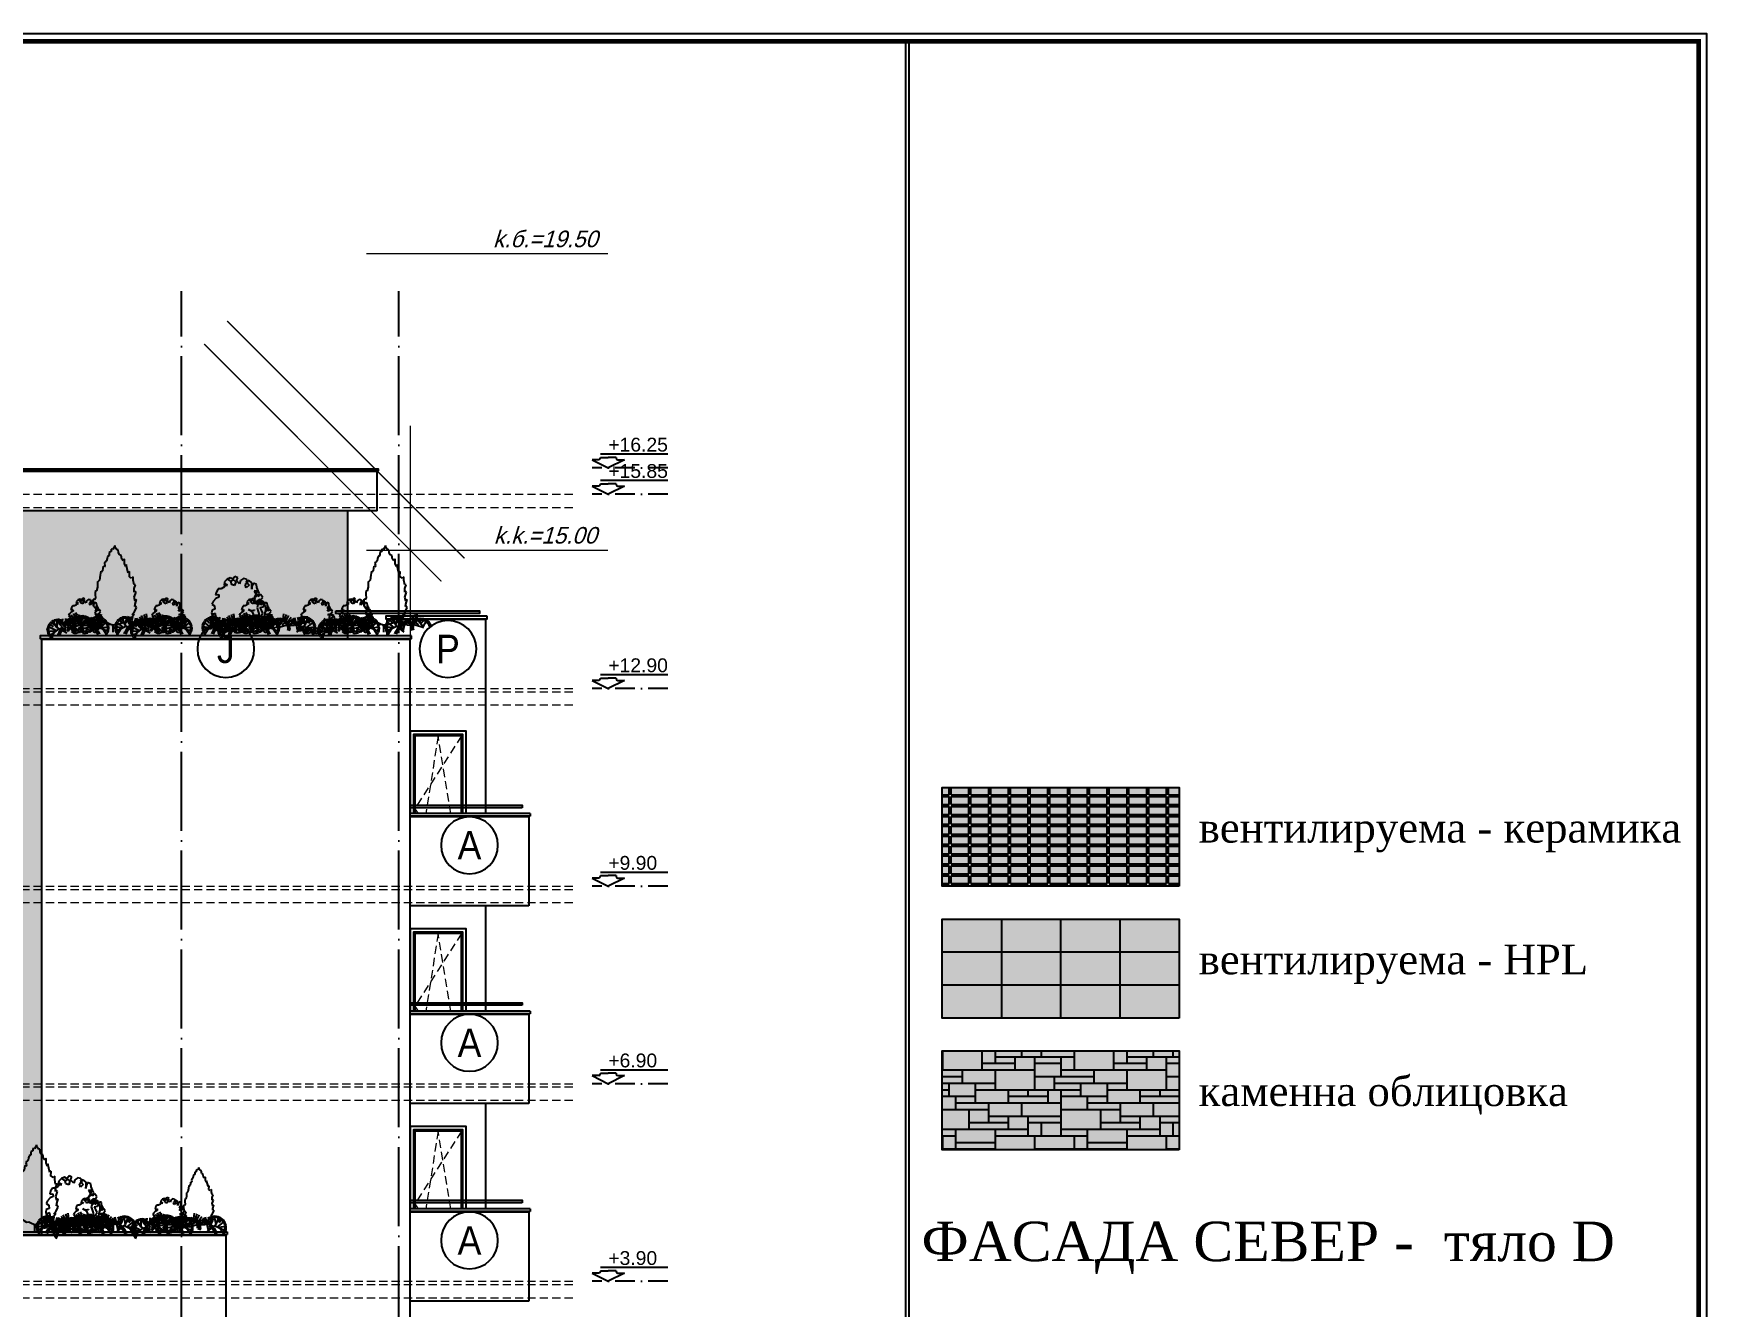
# Model space of a CAD drawing. Extents: x 9615146 to 9672346, y 4699603 to 4705703.
# Drawn here: x 9669805 to 9672346, y 4700670 to 4702603 of the extents above; entities that cross this region are included whole.
import ezdxf
from ezdxf.enums import TextEntityAlignment as Align

# ---------------------------------------------------------------- set-up
doc = ezdxf.new("R2010")
doc.units = 0
doc.header["$LTSCALE"] = 0.5
doc.header["$MEASUREMENT"] = 0
for name, pattern in [('ACAD_ISO04W100', [30, 24, -3, 0, -3]), ('DASHED', [0.75, 0.5, -0.25]), ('OSI1000', [5, 3, -1, 0, -1])]:
    doc.linetypes.add(name, pattern=pattern)
doc.layers.get('0').update_dxf_attribs({"color": 251, "linetype": 'CONTINUOUS'})
for name, color, linetype in [('_axis', 1, 'ACAD_ISO04W100'), ('_dimension_evel', 4, 'CONTINUOUS'), ('_hatch', 9, 'CONTINUOUS'), ('_hatch_construction', 252, 'CONTINUOUS'), ('_table', 3, 'CONTINUOUS'), ('_text', 4, 'CONTINUOUS'), ('_text_spesif_window', 41, 'CONTINUOUS'), ('_text_table', 3, 'CONTINUOUS'), ('_view', 3, 'CONTINUOUS'), ('_vista', 75, 'CONTINUOUS'), ('fasadi', 147, 'CONTINUOUS')]:
    doc.layers.add(name, color=color, linetype=linetype)
doc.layers.add('_punk', color=8, linetype='DASHED', lineweight=9)
doc.layers.add('_section', color=3, linetype='CONTINUOUS', lineweight=18)
doc.styles.add('HEB1', font='', dxfattribs={"width": 0.8, "oblique": 17})
doc.styles.add('leg', font='arial.ttf')
doc.styles.add('POMESHTENIA', font='arial.ttf', dxfattribs={"width": 0.9})
doc.styles.add('WIN', font='swindos.shx', dxfattribs={"oblique": 17})
doc.styles.get('HEB1').set_extended_font_data('HebarU Cyr')

# ---------------------------------------------------------------- blocks, each defined once
blk = doc.blocks.new('TREE8-E')
for p, q in [((-7.2, 7), (-9, 10.4)), ((-7.4, 8.8), (-7.9, 10.7)), ((-7.4, 8.8), (-6.8, 10.8)), ((-6.9, 5.4), (-4.6, 10.4)), ((-6.1, 9.1), (-5.7, 10.7)), ((-12.2, 3.6), (-13.9, 3.8)), ((-12.2, 4.4), (-13.8, 4.9)), ((-6.2, 4.5), (-13.8, 2.7)), ((-8.6, 3.9), (-13.5, 5.9)), ((-11.9, 1.9), (-13.5, 1.6)), ((-11.7, 6.1), (-13.1, 7)), ((-9.9, 3.6), (-13.1, 0.5)), ((-11.3, 6.8), (-12.5, 7.9)), ((-10.7, 7.4), (-11.8, 8.7)), ((-10.1, 8), (-10.9, 9.5)), ((-8, 4), (-10.8, 7.5)), ((-8.6, 6.9), (-10, 10)), ((-6.9, 0), (-8.8, 0.9)), ((-6.4, 0.6), (-8.2, 1.7)), ((-6, 1.1), (-7.6, 2.4)), ((-6.9, 5.4), (-7.4, 8.8)), ((-5.4, 1.6), (-7, 3)), ((-2.8, 0), (-6.9, 5.4)), ((-4.9, 2.1), (-6.3, 3.6)), ((-4.3, 2.5), (-5.6, 4.2)), ((-3.6, 2.9), (-4.8, 4.6)), ((-4.5, 8.8), (-3.6, 10.1)), ((-4.5, 6.6), (-4.5, 8.8)), ((-3.3, 2.9), (-4.5, 6.6)), ((-4.3, 6), (-3.6, 8.3)), ((-4.1, 1.8), (-3.3, 2.9)), ((-3.6, 8.3), (-2.7, 9.4)), ((-3.4, 7.4), (-2.3, 9.2)), ((-2.4, 3.9), (-3.4, 7.4)), ((-3.3, 0.8), (0.3, 8.3)), ((-2.4, 7.1), (-1.4, 9)), ((-1.7, 4.2), (-2.4, 7.1)), ((-0.4, 3.9), (-1.3, 6.6)), ((-0.4, 3.9), (0.4, 6.6)), ((1.9, 3.1), (-0.4, 3.9)), ((0.7, 4.8), (0.7, 8)), ((9, 0.4), (0.7, 4.8)), ((3, 4.8), (1.2, 7.4)), ((1.2, 4.5), (1.2, 6.4)), ((3.4, 1), (1.4, 1)), ((3.4, 0.5), (1.4, 0.4)), ((3.5, 1.4), (1.6, 1.7)), ((3.7, 1.9), (1.8, 2.4)), ((3.9, 2.3), (1.9, 3.1)), ((4.3, 4.6), (2.6, 8.3)), ((4.8, 3.4), (3, 4.8)), ((4.9, 5.9), (4.1, 8.9)), ((6.9, 2.6), (4.3, 5.5)), ((5.2, 3.7), (4.3, 4.6)), ((6, 4.2), (4.9, 5.9)), ((6, 5.3), (5.7, 9.2)), ((6.5, 4.4), (6, 5.3)), ((9.2, 0.7), (6.2, 6.3)), ((7, 6), (7.3, 9.3)), ((7.4, 4.6), (7, 6)), ((8.3, 3.1), (7.5, 6.6)), ((8, 2.9), (9.7, 4.2)), ((8.4, 4.6), (8.2, 6.6)), ((8.6, 0), (12.5, 4.7)), ((8.8, 4.5), (8.9, 6.5)), ((9.3, 4.4), (9.6, 6.3)), ((9.7, 4.2), (10.2, 6.1)), ((10.2, 4), (10.8, 5.9)), ((10.6, 3.7), (11.4, 5.5)), ((10.9, 3.4), (12, 5.1)), ((11.6, 2.7), (13, 4.2)), ((11.8, 2.3), (13.4, 3.6)), ((12.1, 1.9), (13.7, 3)), ((12.2, 1.5), (14, 2.4)), ((12.4, 1), (14.2, 1.7)), ((12.4, 0.5), (14.3, 1.1))]:
    blk.add_line(p, q)
blk = doc.blocks.new('_TREE16')
for p, q in [((-29.4, 140.7), (-30.9, 132.4)), ((-22.1, 148.4), (-29.4, 140.7)), ((-13.8, 152), (-22.1, 148.4)), ((-11.8, 141.7), (-20, 147.4)), ((-20, 147.4), (-12.3, 141.7)), ((-4.5, 146.9), (-13.8, 152)), ((-12.3, 141.7), (-4.5, 146.9)), ((-10.2, 133.9), (-11.8, 141.7)), ((-1.4, 155.7), (-7.1, 147.9)), ((-7.1, 147.9), (0.7, 140.7)), ((0.7, 140.7), (-2.4, 131.4)), ((6.3, 152), (-1.4, 155.7)), ((2.7, 144.3), (6.3, 152)), ((11.5, 135.5), (2.7, 144.3)), ((13.6, 144.3), (11.5, 135.5)), ((21.9, 150), (13.6, 144.3)), ((30.2, 147.9), (21.9, 150)), ((26.5, 133.4), (34.8, 139.6)), ((36.9, 144.3), (28.6, 140.1)), ((28.6, 140.1), (36.9, 132.4)), ((34.8, 139.6), (30.2, 147.9)), ((44.6, 138.1), (36.9, 144.3)), ((44.6, 130.3), (44.6, 138.1)), ((48.8, 137), (44.6, 128.8)), ((57.1, 133.4), (48.8, 137)), ((-53.1, 95.6), (-60.4, 87.8)), ((-51.6, 114.3), (-53.7, 105.4)), ((-53.7, 105.4), (-45.4, 107)), ((-44.8, 99.2), (-53.1, 95.6)), ((-46.4, 122), (-51.6, 114.3)), ((-38.7, 122), (-46.4, 122)), ((-45.4, 107), (-44.8, 99.2)), ((-29.9, 127.2), (-38.7, 122)), ((-30.9, 132.4), (-21.1, 131.8)), ((-28.8, 135.5), (-29.9, 127.2)), ((-21.1, 131.8), (-28.8, 135.5)), ((-2.4, 131.4), (-10.2, 133.9)), ((29.1, 125.1), (26.5, 133.4)), ((36.9, 132.4), (29.1, 125.1)), ((44.1, 121), (44.6, 130.3)), ((44.6, 128.8), (44.1, 121)), ((60.1, 115.3), (50.8, 116.3)), ((50.8, 116.3), (56, 108)), ((51.4, 98.7), (56.5, 107)), ((59.1, 103.9), (51.4, 98.7)), ((56, 108), (63.8, 101.3)), ((56.5, 107), (60.1, 115.3)), ((58.1, 125.6), (57.1, 133.4)), ((61.7, 116.9), (58.1, 125.6)), ((67.9, 106.5), (59.1, 103.9)), ((65.3, 109.1), (61.7, 116.9)), ((63.8, 101.3), (65.3, 109.1)), ((66.4, 89.4), (74.1, 98.2)), ((74.1, 98.2), (67.9, 106.5)), ((-61.9, 52.6), (-65, 44.9)), ((-63.5, 64.5), (-64.5, 56.8)), ((-64.5, 56.8), (-62.4, 49)), ((-60.4, 87.8), (-64, 80.1)), ((-64, 80.1), (-56.3, 75.9)), ((-55.7, 67.1), (-63.5, 64.5)), ((-62.4, 49), (-53.1, 46.9)), ((-53.7, 55.2), (-61.9, 52.6)), ((-56.3, 75.9), (-55.7, 67.1)), ((-53.1, 46.9), (-53.7, 55.2)), ((20.3, 46.4), (18.3, 37.6)), ((28.1, 46.9), (20.3, 46.4)), ((34.3, 38.2), (28.1, 46.9)), ((46.2, 59.9), (35.3, 66.1)), ((35.3, 66.1), (43.6, 63)), ((35.8, 37.6), (40, 46.4)), ((40, 46.4), (50.3, 51.1)), ((43.6, 63), (51.4, 64)), ((44.6, 42.3), (52.4, 50.6)), ((50.3, 51.1), (46.2, 59.9)), ((51.4, 64), (52.4, 65.6)), ((52.4, 50.6), (60.1, 51.1)), ((55.5, 80.6), (55.5, 88.4)), ((55.5, 88.4), (63.8, 86.8)), ((63.3, 83.2), (55.5, 80.6)), ((63.8, 46.4), (55.5, 44.3)), ((60.7, 79), (58.6, 71.3)), ((58.6, 71.3), (60.7, 63)), ((60.1, 51.1), (67.9, 41.3)), ((63.8, 86.8), (60.7, 79)), ((60.7, 63), (63.8, 55.2)), ((71.6, 82.7), (63.3, 83.2)), ((63.8, 55.2), (63.8, 46.4)), ((66.9, 81.6), (66.4, 89.4)), ((74.6, 81.6), (66.9, 81.6)), ((67.4, 71.8), (75.1, 72.9)), ((71, 64), (67.4, 71.8)), ((68.4, 47.5), (74.6, 55.8)), ((76.7, 45.4), (68.4, 47.5)), ((74.6, 55.8), (71, 64)), ((79.8, 80.6), (71.6, 82.7)), ((82.4, 73.9), (74.6, 81.6)), ((75.1, 72.9), (79.8, 80.6)), ((85, 38.2), (76.7, 45.4)), ((78.8, 44.9), (79.8, 53.7)), ((79.8, 53.7), (82.9, 63)), ((82.9, 63), (82.4, 73.9)), ((-67.1, 23.1), (-70.2, 13.8)), ((-70.2, 13.8), (-61.9, 15.4)), ((-61.9, 36.6), (-69.7, 31.4)), ((-69.7, 31.4), (-67.1, 23.7)), ((-67.1, 23.7), (-58.8, 30.4)), ((-58.8, 23.1), (-67.1, 23.1)), ((-65, 44.9), (-61.9, 36.6)), ((-61.9, 15.4), (-59.9, 23.7)), ((-59.9, 23.7), (-49.5, 20.5)), ((-58.8, 30.4), (-50.5, 29.9)), ((-50.5, 29.9), (-58.8, 23.1)), ((-45.4, 18.5), (-52.1, 10.7)), ((-52.1, 10.7), (-39.7, 4)), ((-49.5, 20.5), (-49, 12.2)), ((-49, 12.2), (-39.2, 17.4)), ((-42.8, 26.3), (-45.4, 18.5)), ((-34.5, 26.3), (-42.8, 26.3)), ((-41.2, 23.7), (-32.9, 24.2)), ((-36.6, 15.9), (-41.2, 23.7)), ((-39.7, 4), (-30.9, 4)), ((-39.2, 17.4), (-29.9, 22.6)), ((-38.1, 8.1), (-36.6, 15.9)), ((-28.3, 13.8), (-38.1, 8.1)), ((-25.7, 17.9), (-34.5, 26.3)), ((-32.9, 24.2), (-24.7, 17.4)), ((-30.9, 4), (-21.1, 7.6)), ((-29.9, 22.6), (-28.3, 13.8)), ((-20, 10.2), (-25.7, 17.9)), ((-24.7, 17.4), (-21.1, 9.2)), ((-21.1, 9.2), (-13.3, 9.7)), ((-21.1, 7.6), (-12.3, 7.6)), ((-20.5, 25.7), (-12.8, 29.9)), ((-12.8, 17.4), (-20.5, 25.7)), ((-12.3, 10.7), (-20, 10.2)), ((-13.3, 9.7), (-4.5, 11.2)), ((-12.8, 29.9), (-5, 27.8)), ((-12.3, 7.6), (-12.8, 17.4)), ((-4.5, 7.1), (-12.3, 10.7)), ((-8.2, 22.6), (-10.2, 14.4)), ((-10.2, 14.4), (-0.9, 12.2)), ((0.1, 20), (-8.2, 22.6)), ((-5, 27.8), (3.3, 25.2)), ((-4.5, 11.2), (0.1, 20)), ((-0.9, 12.2), (-4.5, 4.5)), ((3.8, 10.7), (-4.5, 7.1)), ((-4.5, 4.5), (3.8, 2.4)), ((3.3, 25.2), (11.5, 27.3)), ((13.6, 12.8), (3.8, 10.7)), ((3.8, 2.4), (11.5, 3.5)), ((8.4, 5.5), (16.2, 10.2)), ((11.5, 27.3), (20.8, 29.3)), ((11.5, 3.5), (19.3, 5)), ((13.6, 23.1), (12, 15.4)), ((12, 15.4), (21.3, 8.6)), ((21.9, 21.1), (13.6, 23.1)), ((19.3, 5), (13.6, 12.8)), ((16.2, 10.2), (23.9, 13.3)), ((18.3, 37.6), (28.1, 35)), ((20.8, 29.3), (28.6, 29.3)), ((21.3, 8.6), (29.6, 10.7)), ((23.9, 13.3), (21.9, 21.1)), ((35.3, 27.3), (27, 27.8)), ((27, 27.8), (36.9, 21.1)), ((28.1, 35), (35.8, 37.6)), ((28.6, 29.3), (34.3, 38.2)), ((29.1, 20), (37.9, 27.3)), ((29.6, 10.7), (29.1, 20)), ((44.1, 24.2), (35.3, 27.3)), ((36.9, 21.1), (48.2, 21.6)), ((37.9, 27.3), (40.5, 18.5)), ((38.4, 14.8), (39.5, 22.6)), ((46.2, 22.1), (38.4, 14.8)), ((39.5, 22.6), (48.2, 22.6)), ((40.5, 18.5), (44.1, 9.2)), ((52.4, 28.8), (44.1, 24.2)), ((44.1, 9.2), (52.4, 6)), ((55.5, 38.7), (44.6, 42.3)), ((55.5, 20), (46.2, 22.1)), ((48.2, 21.6), (56, 24.7)), ((48.2, 22.6), (56.5, 20)), ((55.5, 44.3), (50.8, 36.6)), ((50.8, 36.6), (52.4, 28.8)), ((52.4, 6), (60.7, 12.2)), ((63.3, 37.6), (55.5, 38.7)), ((60.7, 12.2), (55.5, 20)), ((56, 24.7), (63.3, 34)), ((56.5, 20), (67.4, 22.1)), ((67.9, 41.3), (63.3, 32.4)), ((69.4, 29.9), (63.3, 37.6)), ((63.3, 34), (71.6, 37.1)), ((63.3, 32.4), (73.6, 25.7)), ((67.4, 22.1), (69.4, 29.9)), ((71.6, 37.1), (78.8, 44.9)), ((73.6, 25.7), (81.9, 29.9)), ((81.9, 29.9), (85, 38.2))]:
    blk.add_line(p, q)
blk = doc.blocks.new('_TREE03')
for p, q in [((-26, 1087), (-7, 1114)), ((-7, 1114), (1, 1146)), ((1, 1146), (12, 1114)), ((12, 1114), (28, 1092)), ((-164, 837), (-149, 892)), ((-149, 892), (-145, 865)), ((-145, 865), (-126, 908)), ((-126, 957), (-122, 967)), ((-126, 908), (-126, 957)), ((-122, 967), (-111, 940)), ((-111, 940), (-91, 962)), ((-91, 962), (-84, 1011)), ((-84, 1011), (-61, 1022)), ((-61, 1022), (-49, 1054)), ((-49, 1054), (-45, 1087)), ((-45, 1087), (-26, 1087)), ((28, 1092), (47, 1098)), ((47, 1098), (47, 1065)), ((47, 1065), (74, 1054)), ((74, 1054), (77, 1033)), ((77, 1033), (77, 1011)), ((77, 1011), (97, 1000)), ((97, 1000), (104, 973)), ((104, 973), (112, 940)), ((112, 940), (124, 924)), ((124, 924), (131, 930)), ((131, 930), (139, 908)), ((139, 908), (131, 881)), ((-253, 626), (-241, 686)), ((-241, 729), (-218, 713)), ((-241, 686), (-241, 729)), ((-218, 713), (-191, 729)), ((-195, 799), (-183, 794)), ((-191, 729), (-195, 799)), ((-183, 794), (-176, 778)), ((-176, 778), (-164, 837)), ((131, 881), (143, 859)), ((143, 859), (154, 870)), ((154, 870), (158, 843)), ((158, 843), (162, 810)), ((162, 810), (177, 794)), ((177, 794), (185, 805)), ((185, 805), (196, 751)), ((196, 751), (204, 686)), ((204, 686), (223, 664)), ((223, 664), (231, 669)), ((231, 669), (231, 594)), ((-279, 529), (-260, 545)), ((-256, 463), (-279, 529)), ((-272, 626), (-253, 626)), ((-253, 577), (-272, 626)), ((-268, 415), (-256, 463)), ((-260, 545), (-253, 529)), ((-253, 529), (-253, 577)), ((231, 594), (242, 545)), ((242, 545), (262, 539)), ((262, 496), (254, 453)), ((254, 453), (269, 426)), ((262, 539), (262, 496)), ((-268, 371), (-287, 431)), ((-287, 431), (-268, 415)), ((-287, 323), (-283, 339)), ((-260, 274), (-287, 323)), ((-283, 339), (-264, 339)), ((-264, 339), (-268, 371)), ((-229, 230), (-260, 274)), ((-229, 203), (-256, 241)), ((-256, 241), (-229, 230)), ((265, 252), (219, 192)), ((258, 317), (246, 295)), ((246, 295), (250, 268)), ((250, 268), (265, 252)), ((281, 344), (258, 317)), ((269, 426), (285, 436)), ((285, 398), (281, 344)), ((285, 436), (285, 398)), ((-176, 187), (-229, 203)), ((-191, 176), (-176, 187)), ((-157, 138), (-191, 176)), ((-84, 117), (-157, 138)), ((-61, 106), (-84, 117)), ((-61, 106), (-33, 98)), ((-33, 98), (-7, 100)), ((-29, 1), (-22, 41)), ((-18, 99), (-22, 41)), ((24, 95), (-7, 100)), ((35, 99), (21, 68)), ((21, 1), (21, 68)), ((58, 106), (24, 95)), ((100, 127), (58, 106)), ((131, 122), (100, 127)), ((166, 144), (131, 122)), ((208, 171), (166, 144)), ((219, 192), (208, 171))]:
    blk.add_line(p, q)
blk = doc.blocks.new('rtyre')
at = {"layer": '_dimension_evel', "ltscale": 20}
for p, q in [((-26, 21.9), (-43.7, 21.9)), ((-43.7, 21.9), (0, 0)), ((-21.1, 37.8), (161.6, 37.8)), ((-21.1, 28.3), (-21.1, 26.8)), ((-21.1, 28.3), (0, 28.3)), ((21.1, 28.3), (0, 28.3)), ((43.7, 21.9), (0, 0)), ((21.1, 28.3), (21.1, 26.8)), ((26, 21.9), (43.7, 21.9))]:
    blk.add_line(p, q, dxfattribs=at)
for centre, major_axis, start_param, end_param in [((-26, 26.8), (3.46, 3.46), 3.926991, 5.497787), ((26, 26.8), (-3.46, 3.46), 0.785398, 2.356194)]:
    blk.add_ellipse(centre, major_axis=major_axis, ratio=1, start_param=start_param, end_param=end_param, dxfattribs=at)
at = {"layer": '_dimension_evel', "linetype": 'OSI1000', "ltscale": 20, "style": 'HEB1', "oblique": 360, "width": 0.8}
blk.add_attdef('+12.50', (0, 44.2), '', height=42, rotation=360, dxfattribs=at)
blk = doc.blocks.new('BFGDB')
at = {"layer": '_hatch', "ltscale": 30, "true_color": 0xb97b1d}
h = blk.add_hatch(color=32, dxfattribs=at)
h.dxf.hatch_style = 1
h.paths.add_polyline_path([(411.2, 648.1), (411.2, 798.1), (51.2, 798.1), (51.2, 648.1)])
at = {"layer": '_hatch', "ltscale": 30, "true_color": 0x755724}
h = blk.add_hatch(color=27, dxfattribs=at)
h.dxf.hatch_style = 1
h.paths.add_polyline_path([(141.2, 598.1), (51.2, 598.1), (51.2, 548.1), (141.2, 548.1)])
h.paths.add_polyline_path([(141.2, 548.1), (231.2, 548.1), (231.2, 598.1), (141.2, 598.1)])
h.paths.add_polyline_path([(321.2, 548.1), (321.2, 598.1), (231.2, 598.1), (231.2, 548.1)])
h.paths.add_polyline_path([(411.2, 548.1), (411.2, 598.1), (321.2, 598.1), (321.2, 548.1)])
h.paths.add_polyline_path([(321.2, 498.1), (411.2, 498.1), (411.2, 548.1), (321.2, 548.1)])
h.paths.add_polyline_path([(231.2, 548.1), (231.2, 498.1), (321.2, 498.1), (321.2, 548.1)])
h.paths.add_polyline_path([(141.2, 548.1), (141.2, 498.1), (231.2, 498.1), (231.2, 548.1)])
h.paths.add_polyline_path([(141.2, 548.1), (51.2, 548.1), (51.2, 498.1), (141.2, 498.1)])
h.paths.add_polyline_path([(51.2, 498.1), (51.2, 448.1), (141.2, 448.1), (141.2, 498.1)])
h.paths.add_polyline_path([(141.2, 498.1), (141.2, 448.1), (231.2, 448.1), (231.2, 498.1)])
h.paths.add_polyline_path([(231.2, 498.1), (231.2, 448.1), (321.2, 448.1), (321.2, 498.1)])
h.paths.add_polyline_path([(321.2, 498.1), (321.2, 448.1), (411.2, 448.1), (411.2, 498.1)])
at = {"layer": '_hatch', "ltscale": 30, "true_color": 0xb4b09d}
h = blk.add_hatch(color=253, dxfattribs=at)
h.dxf.hatch_style = 1
h.paths.add_polyline_path([(51.2, 398.1), (51.2, 248.1), (411.2, 248.1), (411.2, 398.1)])
at = {"layer": '_hatch_construction', "ltscale": 40}
h = blk.add_hatch(dxfattribs=at)
h.set_pattern_fill('EGGCRATE', color=251, scale=30, style=0, pattern_type=2)
h.set_pattern_definition([(0, (-9638031.03, -4700660.38), (30, 15), [27, -3]), (0, (-9638031.03, -4700657.38), (30, 15), [27, -3]), (90, (-9638031.03, -4700657.38), (-30, 15), [12, -3]), (90, (-9638034.03, -4700657.38), (-30, 15), [12, -3])])
h.paths.add_polyline_path([(141.2, 798.1), (51.2, 798.1), (51.2, 748.1), (141.2, 748.1)])
h.paths.add_polyline_path([(141.2, 748.1), (231.2, 748.1), (231.2, 798.1), (141.2, 798.1)])
h.paths.add_polyline_path([(321.2, 748.1), (321.2, 798.1), (231.2, 798.1), (231.2, 748.1)])
h.paths.add_polyline_path([(411.2, 748.1), (411.2, 798.1), (321.2, 798.1), (321.2, 748.1)])
h.paths.add_polyline_path([(321.2, 698.1), (411.2, 698.1), (411.2, 748.1), (321.2, 748.1)])
h.paths.add_polyline_path([(231.2, 748.1), (231.2, 698.1), (321.2, 698.1), (321.2, 748.1)])
h.paths.add_polyline_path([(141.2, 748.1), (141.2, 698.1), (231.2, 698.1), (231.2, 748.1)])
h.paths.add_polyline_path([(141.2, 748.1), (51.2, 748.1), (51.2, 698.1), (141.2, 698.1)])
h.paths.add_polyline_path([(51.2, 698.1), (51.2, 648.1), (141.2, 648.1), (141.2, 698.1)])
h.paths.add_polyline_path([(141.2, 698.1), (141.2, 648.1), (231.2, 648.1), (231.2, 698.1)])
h.paths.add_polyline_path([(231.2, 698.1), (231.2, 648.1), (321.2, 648.1), (321.2, 698.1)])
h.paths.add_polyline_path([(321.2, 698.1), (321.2, 648.1), (411.2, 648.1), (411.2, 698.1)])
h = blk.add_hatch(dxfattribs=at)
h.set_pattern_fill('CUTSTONE', color=251, scale=200, style=0, pattern_type=2)
h.set_pattern_definition([(0, (-9638034.03, -4700660.38), (0, 200), [150, -50]), (0, (-9638034.03, -4700650.38), (0, 200), [-60, 60, -30, 50]), (0, (-9638034.03, -4700640.38), (0, 200), [-90, 110]), (0, (-9638034.03, -4700630.38), (0, 200), [90, -110]), (0, (-9638034.03, -4700620.38), (0, 200), [-40, 160]), (0, (-9638034.03, -4700610.38), (0, 200), [70, -50, 60, -20]), (0, (-9637964.03, -4700600.38), (0, 200), [160, -40]), (0, (-9638044.03, -4700590.38), (0, 200), [110, -90]), (0, (-9638074.03, -4700580.38), (0, 200), [90, -110]), (0, (-9638034.03, -4700570.38), (0, 200), [160, -40]), (0, (-9638034.03, -4700560.38), (0, 200), [-80, 50, -30, 40]), (0, (-9637934.03, -4700550.38), (0, 200), [120, -80]), (0, (-9638014.03, -4700540.38), (0, 200), [80, -40, 30, -50]), (0, (-9637974.03, -4700530.38), (0, 200), [80, -30, 50, -40]), (0, (-9637894.03, -4700520.38), (0, 200), [120, -80]), (0, (-9637974.03, -4700510.38), (0, 200), [80, -120]), (0, (-9637934.03, -4700500.38), (0, 200), [90, -110]), (0, (-9637934.03, -4700490.38), (0, 200), [-60, 140]), (0, (-9637994.03, -4700480.38), (0, 200), [60, -140]), (0, (-9637934.03, -4700470.38), (0, 200), [140, -60]), (90, (-9638034.03, -4700580.38), (-200, 1e-14), [30, -80, 70, -20]), (90, (-9638014.03, -4700570.38), (-200, 1e-14), [50, -30, 20, -100]), (90, (-9638004.03, -4700610.38), (-200, 1e-14), [20, -180]), (90, (-9637994.03, -4700630.38), (-200, 1e-14), [20, -120, 30, -30]), (90, (-9637984.03, -4700590.38), (-200, 1e-14), [20, -180]), (90, (-9637974.03, -4700660.38), (-200, 1e-14), [30, -90, 50, -30]), (90, (-9637964.03, -4700620.38), (-200, 1e-14), [30, -170]), (90, (-9637954.03, -4700570.38), (-200, 1e-14), [30, -10, 20, -140]), (90, (-9637944.03, -4700650.38), (-200, 1e-14), [30, -170]), (90, (-9637934.03, -4700600.38), (-200, 1e-14), [30, -10, 30, -20, 50, -60]), (90, (-9637914.03, -4700600.38), (-200, 1e-14), [-140, 20, -20, 20]), (90, (-9637904.03, -4700570.38), (-200, 1e-14), [20, -180]), (90, (-9637894.03, -4700640.38), (-200, 1e-14), [20, -70, 50, -60]), (90, (-9637884.03, -4700610.38), (-200, 1e-14), [10, -130, 30, -30]), (90, (-9637874.03, -4700600.38), (-200, 1e-14), [50, -50, 30, -70]), (90, (-9637864.03, -4700550.38), (-200, 1e-14), [30, -50, 20, -100]), (90, (-9637854.03, -4700620.38), (-200, 1e-14), [20, -180]), (90, (-9637844.03, -4700600.38), (-200, 1e-14), [20, -60, 30, -90])])
h.paths.add_polyline_path([(141.2, 398.1), (51.2, 398.1), (51.2, 348.1), (141.2, 348.1)])
h.paths.add_polyline_path([(141.2, 348.1), (231.2, 348.1), (231.2, 398.1), (141.2, 398.1)])
h.paths.add_polyline_path([(321.2, 348.1), (321.2, 398.1), (231.2, 398.1), (231.2, 348.1)])
h.paths.add_polyline_path([(411.2, 348.1), (411.2, 398.1), (321.2, 398.1), (321.2, 348.1)])
h.paths.add_polyline_path([(321.2, 298.1), (411.2, 298.1), (411.2, 348.1), (321.2, 348.1)])
h.paths.add_polyline_path([(231.2, 348.1), (231.2, 298.1), (321.2, 298.1), (321.2, 348.1)])
h.paths.add_polyline_path([(141.2, 348.1), (141.2, 298.1), (231.2, 298.1), (231.2, 348.1)])
h.paths.add_polyline_path([(141.2, 348.1), (51.2, 348.1), (51.2, 298.1), (141.2, 298.1)])
h.paths.add_polyline_path([(51.2, 298.1), (51.2, 248.1), (141.2, 248.1), (141.2, 298.1)])
h.paths.add_polyline_path([(141.2, 298.1), (141.2, 248.1), (231.2, 248.1), (231.2, 298.1)])
h.paths.add_polyline_path([(231.2, 298.1), (231.2, 248.1), (321.2, 248.1), (321.2, 298.1)])
h.paths.add_polyline_path([(321.2, 298.1), (321.2, 248.1), (411.2, 248.1), (411.2, 298.1)])
at = {"layer": '_hatch_construction', "color": 251, "ltscale": 40}
for p, q in [((141.2, 598.1), (141.2, 448.1)), ((231.2, 598.1), (231.2, 448.1)), ((321.2, 598.1), (321.2, 448.1)), ((411.2, 548.1, 0), (51.2, 548.1)), ((411.2, 498.1), (51.2, 498.1))]:
    blk.add_line(p, q, dxfattribs=at)
at = {"layer": 'fasadi'}
for points in [[(411.2, 648.1), (51.2, 648.1), (51.2, 798.1), (411.2, 798.1)], [(411.2, 448.1), (51.2, 448.1), (51.2, 598.1), (411.2, 598.1)], [(411.2, 248.1), (51.2, 248.1), (51.2, 398.1), (411.2, 398.1)]]:
    blk.add_lwpolyline(points, close=True, dxfattribs=at)
at = {"layer": '_text', "color": 148, "char_height": 45, "width": 1323.935, "attachment_point": 1, "rotation": 0, "style": 'leg'}
for s, insert in [('{\\fGeorgia|b0|i0|c204|p18;вентилируема - керамика }', (440.8, 759.5)), ('{\\fGeorgia|b0|i0|c204|p18;вентилируема - \\fGeorgia|b0|i0|c0|p18;HPL}', (440.8, 559.5)), ('{\\fGeorgia|b0|i0|c204|p18;каменна облицовка}', (440.8, 359.5))]:
    blk.add_mtext(s, dxfattribs=dict(at, insert=insert))
blk = doc.blocks.new('fghfdg')
at = {"layer": '_text_spesif_window'}
blk.add_circle((0, 0), 18, dxfattribs=at)
at = {"layer": '_text_spesif_window', "style": 'HEB1', "text_generation_flag": 6, "width": 0.8}
blk.add_attdef('A', text='', height=18, rotation=180, dxfattribs=at).set_placement((0, -9.2), align=Align.CENTER)

msp = doc.modelspace()

# ---------------------------------------------------------------- hatches: boundary and pattern name
at = {"layer": '_hatch', "ltscale": 30, "true_color": 0xb97b1d}
h = msp.add_hatch(color=32, dxfattribs=at)
h.dxf.hatch_style = 1
h.paths.add_polyline_path([(9670282.51, 4701878.84), (9670030.01, 4701878.84), (9670030.01, 4701688.84), (9670282.51, 4701688.84), (9670282.51, 4701722.84), (9670264.56, 4701722.84), (9670264.56, 4701726.84), (9670282.51, 4701726.84)])
h.paths.add_polyline_path([(9670030.01, 4701878.84), (9669340.01, 4701878.84), (9669340.01, 4701853.84), (9669417.51, 4701853.84), (9669417.51, 4701748.84), (9669437.51, 4701748.84), (9669437.51, 4701743.84), (9669417.51, 4701743.84), (9669417.51, 4701738.84), (9669437.51, 4701738.84), (9669437.51, 4701688.84), (9669534.51, 4701688.84), (9669534.51, 4701684.84), (9669532.51, 4701684.84), (9669532.51, 4700783.84), (9669817.51, 4700783.84), (9669817.51, 4701684.84), (9669815.51, 4701684.84), (9669815.51, 4701688.84), (9670030.01, 4701688.84)])
h.paths.add_polyline_path([(9669765.01, 4701648.84), (9669765.01, 4701578.84), (9669585.01, 4701578.84), (9669585.01, 4701648.84)], flags=16)
h.paths.add_polyline_path([(9669760.01, 4701643.84), (9669760.01, 4701583.84), (9669590.01, 4701583.84), (9669590.01, 4701643.84)], flags=0)
h.paths.add_polyline_path([(9669758.01, 4701641.84), (9669758.01, 4701585.84), (9669592.01, 4701585.84), (9669592.01, 4701641.84)], flags=0)
h.paths.add_polyline_path([(9669765.01, 4701348.84), (9669765.01, 4701278.84), (9669585.01, 4701278.84), (9669585.01, 4701348.84)], flags=16)
h.paths.add_polyline_path([(9669760.01, 4701343.84), (9669760.01, 4701283.84), (9669590.01, 4701283.84), (9669590.01, 4701343.84)], flags=0)
h.paths.add_polyline_path([(9669758.01, 4701341.84), (9669758.01, 4701285.84), (9669592.01, 4701285.84), (9669592.01, 4701341.84)], flags=0)
h.paths.add_polyline_path([(9669765.01, 4701048.84), (9669765.01, 4700978.84), (9669585.01, 4700978.84), (9669585.01, 4701048.84)], flags=16)
h.paths.add_polyline_path([(9669760.01, 4701043.84), (9669760.01, 4700983.84), (9669590.01, 4700983.84), (9669590.01, 4701043.84)], flags=0)
h.paths.add_polyline_path([(9669758.01, 4701041.84), (9669758.01, 4700985.84), (9669592.01, 4700985.84), (9669592.01, 4701041.84)], flags=0)
h.paths.add_polyline_path([(9669437.51, 4701738.84), (9669417.51, 4701738.84), (9669417.51, 4701653.84), (9669422.51, 4701653.84), (9669422.51, 4701683.84), (9669437.51, 4701683.84), (9669437.51, 4701684.84), (9669420.51, 4701684.84), (9669420.51, 4701688.84), (9669437.51, 4701688.84)], flags=17)
h.paths.add_polyline_path([(9669422.51, 4701653.84), (9669417.51, 4701653.84), (9669417.51, 4701648.84), (9669422.51, 4701648.84)], flags=17)
at = {"layer": '_hatch_construction', "ltscale": 40}
h = msp.add_hatch(dxfattribs=at)
h.set_pattern_fill('EGGCRATE,_O', color=250, scale=30, pattern_type=2)
h.set_pattern_definition([(0, (3, 0), (30, 15), [27, -3]), (0, (3, 3), (30, 15), [27, -3]), (90, (3, 3), (-30, 15), [12, -3]), (90, (0, 3), (-30, 15), [12, -3])])
h.paths.add_polyline_path([(9670282.51, 4701878.84), (9670030.01, 4701878.84), (9670030.01, 4701688.84), (9670282.51, 4701688.84), (9670282.51, 4701722.84), (9670264.56, 4701722.84), (9670264.56, 4701726.84), (9670282.51, 4701726.84)])
h.paths.add_polyline_path([(9670030.01, 4701878.84), (9669340.01, 4701878.84), (9669340.01, 4701853.84), (9669417.51, 4701853.84), (9669417.51, 4701748.84), (9669437.51, 4701748.84), (9669437.51, 4701743.84), (9669417.51, 4701743.84), (9669417.51, 4701738.84), (9669437.51, 4701738.84), (9669437.51, 4701688.84), (9669534.51, 4701688.84), (9669534.51, 4701684.84), (9669532.51, 4701684.84), (9669532.51, 4700783.84), (9669817.51, 4700783.84), (9669817.51, 4701684.84), (9669815.51, 4701684.84), (9669815.51, 4701688.84), (9670030.01, 4701688.84)])
h.paths.add_polyline_path([(9669765.01, 4701648.84), (9669765.01, 4701578.84), (9669585.01, 4701578.84), (9669585.01, 4701648.84)], flags=16)
h.paths.add_polyline_path([(9669760.01, 4701643.84), (9669760.01, 4701583.84), (9669590.01, 4701583.84), (9669590.01, 4701643.84)], flags=0)
h.paths.add_polyline_path([(9669758.01, 4701641.84), (9669758.01, 4701585.84), (9669592.01, 4701585.84), (9669592.01, 4701641.84)], flags=0)
h.paths.add_polyline_path([(9669765.01, 4701348.84), (9669765.01, 4701278.84), (9669585.01, 4701278.84), (9669585.01, 4701348.84)], flags=16)
h.paths.add_polyline_path([(9669760.01, 4701343.84), (9669760.01, 4701283.84), (9669590.01, 4701283.84), (9669590.01, 4701343.84)], flags=0)
h.paths.add_polyline_path([(9669758.01, 4701341.84), (9669758.01, 4701285.84), (9669592.01, 4701285.84), (9669592.01, 4701341.84)], flags=0)
h.paths.add_polyline_path([(9669765.01, 4701048.84), (9669765.01, 4700978.84), (9669585.01, 4700978.84), (9669585.01, 4701048.84)], flags=16)
h.paths.add_polyline_path([(9669760.01, 4701043.84), (9669760.01, 4700983.84), (9669590.01, 4700983.84), (9669590.01, 4701043.84)], flags=0)
h.paths.add_polyline_path([(9669758.01, 4701041.84), (9669758.01, 4700985.84), (9669592.01, 4700985.84), (9669592.01, 4701041.84)], flags=0)
h.paths.add_polyline_path([(9669437.51, 4701738.84), (9669417.51, 4701738.84), (9669417.51, 4701653.84), (9669422.51, 4701653.84), (9669422.51, 4701683.84), (9669437.51, 4701683.84), (9669437.51, 4701684.84), (9669420.51, 4701684.84), (9669420.51, 4701688.84), (9669437.51, 4701688.84)], flags=17)
h.paths.add_polyline_path([(9669422.51, 4701653.84), (9669417.51, 4701653.84), (9669417.51, 4701648.84), (9669422.51, 4701648.84)], flags=17)

# ---------------------------------------------------------------- linework, layer by layer
at = {"layer": '_axis', "ltscale": 10}
for p, q in [((9670030.01, 4700041.97), (9670030.01, 4702211.92)), ((9670360.01, 4700041.97), (9670360.01, 4702211.92))]:
    msp.add_line(p, q, dxfattribs=at)
at = {"layer": '_dimension_evel', "linetype": 'OSI1000', "ltscale": 20}
for p, q in [((9670768.75, 4701943.84), (9670653.82, 4701943.84)), ((9670768.75, 4701903.84), (9670653.82, 4701903.84)), ((9670768.75, 4701608.84), (9670653.82, 4701608.84)), ((9670768.75, 4701308.84), (9670653.82, 4701308.84)), ((9670768.75, 4701008.84), (9670653.82, 4701008.84)), ((9670768.75, 4700708.84), (9670653.82, 4700708.84))]:
    msp.add_line(p, q, dxfattribs=at)
at = {"layer": '_punk', "ltscale": 50}
for p, q in [((9666449.21, 4701903.84), (9670629.32, 4701903.84)), ((9666449.21, 4701883.84), (9670629.32, 4701883.84)), ((9666449.21, 4701608.84), (9670629.32, 4701608.84)), ((9666449.21, 4701603.84), (9670629.32, 4701603.84)), ((9666449.21, 4701583.84), (9670629.32, 4701583.84)), ((9670455.51, 4701536.84), (9670384.51, 4701426.34)), ((9670420.01, 4701536.84), (9670401.06, 4701418.84)), ((9670438.97, 4701418.84), (9670420.01, 4701536.84)), ((9670384.51, 4701426.34), (9670389.33, 4701418.84)), ((9666449.21, 4701308.84), (9670629.32, 4701308.84)), ((9666449.21, 4701303.84), (9670629.32, 4701303.84)), ((9666449.21, 4701283.84), (9670629.32, 4701283.84)), ((9670455.51, 4701236.84), (9670384.51, 4701126.34)), ((9670420.01, 4701236.84), (9670401.06, 4701118.84)), ((9670438.97, 4701118.84), (9670420.01, 4701236.84)), ((9670384.51, 4701126.34), (9670389.33, 4701118.84)), ((9666449.21, 4701008.84), (9670629.32, 4701008.84)), ((9666449.21, 4701003.84), (9670629.32, 4701003.84)), ((9666449.21, 4700983.84), (9670629.32, 4700983.84)), ((9670455.51, 4700936.84), (9670384.51, 4700826.34)), ((9670420.01, 4700936.84), (9670401.06, 4700818.84)), ((9670438.97, 4700818.84), (9670420.01, 4700936.84)), ((9670384.51, 4700826.34), (9670389.33, 4700818.84)), ((9666449.21, 4700708.84), (9670629.32, 4700708.84)), ((9666449.21, 4700703.84), (9670629.32, 4700703.84)), ((9666449.21, 4700683.84), (9670629.32, 4700683.84))]:
    msp.add_line(p, q, dxfattribs=at)
at = {"layer": '_section', "linetype": 'OSI1000', "ltscale": 20, "const_width": 2}
for points in [[(9670677.86, 4702268.84), (9670310.65, 4702268.84)], [(9670459.79, 4701806.56), (9670099.48, 4702166.88)], [(9670424.79, 4701771.56), (9670064.48, 4702131.88)], [(9670377.51, 4701629.65), (9670377.51, 4702008.03)], [(9670677.86, 4701818.84), (9670310.65, 4701818.84)]]:
    msp.add_lwpolyline(points, dxfattribs=at)
at = {"layer": '_table', "ltscale": 10}
msp.add_lwpolyline([(9666046.03, 4702603.38), (9672346.03, 4702603.38), (9672346.03, 4699603.38), (9666046.03, 4699603.38)], close=True, dxfattribs=at)
at = {"layer": '_table', "ltscale": 10, "const_width": 6.84}
msp.add_lwpolyline([(9666197.71, 4702591.38), (9672334.03, 4702591.38), (9672334.03, 4699615.38), (9666197.71, 4699615.38)], close=True, dxfattribs=at)
at = {"layer": '_text_table'}
for p, q in [((9671130.03, 4699615.38), (9671130.03, 4702591.38)), ((9671135.03, 4699615.38), (9671135.03, 4702591.38))]:
    msp.add_line(p, q, dxfattribs=at)
at = {"layer": 'fasadi'}
for p, q in [((9667867.51, 4701938.84), (9670327.51, 4701938.84)), ((9670327.51, 4701878.84), (9670327.51, 4701938.84)), ((9670327.51, 4701878.84), (9667867.51, 4701878.84)), ((9670282.51, 4701683.84), (9670282.51, 4701878.84)), ((9670342.51, 4701688.84), (9670342.51, 4701713.84)), ((9670492.51, 4701713.84), (9670342.51, 4701713.84)), ((9670492.51, 4701418.84), (9670492.51, 4701713.84)), ((9669817.51, 4701683.84), (9669817.51, 4700778.84)), ((9669817.51, 4701683.84), (9670377.51, 4701683.84)), ((9670377.51, 4700318.84), (9670377.51, 4701683.84)), ((9670559.51, 4701418.84), (9670377.51, 4701418.84)), ((9670559.51, 4701418.84), (9670559.51, 4701414.84)), ((9670559.51, 4701414.84), (9670377.51, 4701414.84)), ((9670557.51, 4701413.84), (9670377.51, 4701413.84)), ((9670557.51, 4701413.84), (9670557.51, 4701278.84)), ((9670557.51, 4701278.84), (9670377.51, 4701278.84)), ((9670492.51, 4701118.84), (9670492.51, 4701278.84)), ((9670559.51, 4701118.84), (9670377.51, 4701118.84)), ((9670559.51, 4701114.84), (9670377.51, 4701114.84)), ((9670557.51, 4701113.84), (9670377.51, 4701113.84)), ((9670557.51, 4701113.84), (9670557.51, 4700978.84)), ((9670559.51, 4701118.84), (9670559.51, 4701114.84)), ((9670557.51, 4700978.84), (9670377.51, 4700978.84)), ((9670492.51, 4700818.84), (9670492.51, 4700978.84)), ((9670559.51, 4700818.84), (9670377.51, 4700818.84)), ((9670559.51, 4700814.84), (9670377.51, 4700814.84)), ((9670557.51, 4700813.84), (9670377.51, 4700813.84)), ((9670557.51, 4700813.84), (9670557.51, 4700678.84)), ((9670559.51, 4700818.84), (9670559.51, 4700814.84)), ((9668103.01, 4700783.84), (9670099.51, 4700783.84)), ((9670099.51, 4700783.84), (9670099.51, 4700779.84)), ((9670099.51, 4700783.84), (9670099.51, 4700779.84)), ((9668103.01, 4700779.84), (9670099.51, 4700779.84)), ((9668105.01, 4700778.84), (9670097.51, 4700778.84)), ((9670097.51, 4700778.84), (9670097.51, 4700643.84)), ((9670557.51, 4700678.84), (9670377.51, 4700678.84))]:
    msp.add_line(p, q, dxfattribs=at)
for points in [[(9667867.51, 4701939.84), (9670329.51, 4701939.84), (9670329.51, 4701941.84), (9667867.51, 4701941.84)], [(9670264.56, 4701726.84), (9670482.51, 4701726.84), (9670482.51, 4701722.84), (9670264.56, 4701722.84)], [(9670494.51, 4701718.84), (9670340.51, 4701718.84), (9670340.51, 4701714.84), (9670494.51, 4701714.84)], [(9670379.51, 4701688.84), (9669815.51, 4701688.84), (9669815.51, 4701684.84), (9670379.51, 4701684.84)]]:
    msp.add_lwpolyline(points, close=True, dxfattribs=at)
for points in [[(9670462.51, 4701418.84), (9670462.51, 4701543.84), (9670377.51, 4701543.84), (9670377.51, 4701418.84)], [(9670457.51, 4701418.84), (9670457.51, 4701538.84), (9670382.51, 4701538.84), (9670382.51, 4701418.84)], [(9670455.51, 4701418.84), (9670455.51, 4701536.84), (9670384.51, 4701536.84), (9670384.51, 4701418.84)], [(9670462.51, 4701118.84), (9670462.51, 4701243.84), (9670377.51, 4701243.84), (9670377.51, 4701118.84)], [(9670457.51, 4701118.84), (9670457.51, 4701238.84), (9670382.51, 4701238.84), (9670382.51, 4701118.84)], [(9670455.51, 4701118.84), (9670455.51, 4701236.84), (9670384.51, 4701236.84), (9670384.51, 4701118.84)], [(9670462.51, 4700818.84), (9670462.51, 4700943.84), (9670377.51, 4700943.84), (9670377.51, 4700818.84)], [(9670457.51, 4700818.84), (9670457.51, 4700938.84), (9670382.51, 4700938.84), (9670382.51, 4700818.84)], [(9670455.51, 4700818.84), (9670455.51, 4700936.84), (9670384.51, 4700936.84), (9670384.51, 4700818.84)]]:
    msp.add_lwpolyline(points, dxfattribs=at)
at = {"layer": 'fasadi', "ltscale": 40}
for points in [[(9670547.51, 4701427.84), (9670377.51, 4701427.84), (9670377.51, 4701431.84), (9670547.51, 4701431.84)], [(9670547.51, 4701127.84), (9670377.51, 4701127.84), (9670377.51, 4701131.84), (9670547.51, 4701131.84)], [(9670547.51, 4700827.84), (9670377.51, 4700827.84), (9670377.51, 4700831.84), (9670547.51, 4700831.84)]]:
    msp.add_lwpolyline(points, close=True, dxfattribs=at)

# ---------------------------------------------------------------- block references
at = {"layer": '_dimension_evel', "linetype": 'OSI1000', "ltscale": 20}
ref = msp.add_blockref('rtyre', (9670678.28, 4701943.84), dxfattribs=dict(at, xscale=0.5600000005215406, yscale=0.5600000005215406, zscale=0.5600000005215406))
ref.add_attrib('+12.50', '+16.25', (9670678.28, 4701968.61, 0), dxfattribs={"linetype": 'OSI1000', "ltscale": 20, "height": 21, "style": 'POMESHTENIA'})
ref = msp.add_blockref('rtyre', (9670678.28, 4701903.84), dxfattribs=dict(at, xscale=0.5600000005215406, yscale=0.5600000005215406, zscale=0.5600000005215406))
ref.add_attrib('+12.50', '+15.85', (9670678.28, 4701928.61, 0), dxfattribs={"linetype": 'OSI1000', "ltscale": 20, "height": 21, "style": 'POMESHTENIA'})
ref = msp.add_blockref('rtyre', (9670678.28, 4701608.84), dxfattribs=dict(at, xscale=0.5600000005215406, yscale=0.5600000005215406, zscale=0.5600000005215406))
ref.add_attrib('+12.50', '+12.90', (9670678.28, 4701633.61, 0), dxfattribs={"linetype": 'OSI1000', "ltscale": 20, "height": 21, "style": 'POMESHTENIA'})
ref = msp.add_blockref('rtyre', (9670678.28, 4701308.84), dxfattribs=dict(at, xscale=0.5600000023841858, yscale=0.5600000023841858, zscale=0.5600000023841858))
ref.add_attrib('+12.50', '+9.90', (9670678.28, 4701333.61, 0), dxfattribs={"linetype": 'OSI1000', "ltscale": 20, "height": 21, "style": 'POMESHTENIA'})
ref = msp.add_blockref('rtyre', (9670678.28, 4701008.84), dxfattribs=dict(at, xscale=0.5600000023841858, yscale=0.5600000023841858, zscale=0.5600000023841858))
ref.add_attrib('+12.50', '+6.90', (9670678.28, 4701033.61, 0), dxfattribs={"linetype": 'OSI1000', "ltscale": 20, "height": 21, "style": 'POMESHTENIA'})
ref = msp.add_blockref('rtyre', (9670678.28, 4700708.84), dxfattribs=dict(at, xscale=0.5600000023841858, yscale=0.5600000023841858, zscale=0.5600000023841858))
ref.add_attrib('+12.50', '+3.90', (9670678.28, 4700733.61, 0), dxfattribs={"linetype": 'OSI1000', "ltscale": 20, "height": 21, "style": 'POMESHTENIA'})
at = {"layer": '_text', "color": 148}
msp.add_blockref('BFGDB', (9671134.03, 4700660.38), dxfattribs=at)
at = {"layer": '_view'}
ref = msp.add_blockref('fghfdg', (9670097.51, 4701668.84), dxfattribs=dict(at, xscale=-2.399999998509884, yscale=2.400000000372529, zscale=2.4, rotation=180))
ref.add_attrib('A', 'J', dxfattribs={"layer": '_text_spesif_window', "height": 43.2, "rotation": 0, "style": 'POMESHTENIA', "width": 0.9}).set_placement((9670097.51, 4701668.84), align=Align.MIDDLE)
ref = msp.add_blockref('fghfdg', (9670434.73, 4701668.84), dxfattribs=dict(at, xscale=-2.399999998509884, yscale=2.400000000372529, zscale=2.4, rotation=180))
ref.add_attrib('A', 'P', dxfattribs={"layer": '_text_spesif_window', "height": 43.2, "rotation": 0, "style": 'POMESHTENIA', "width": 0.9}).set_placement((9670434.73, 4701668.84), align=Align.MIDDLE)
ref = msp.add_blockref('fghfdg', (9670467.51, 4701370.84), dxfattribs=dict(at, xscale=-2.399999998509884, yscale=2.400000000372529, zscale=2.4, rotation=180))
ref.add_attrib('A', 'A', dxfattribs={"layer": '_text_spesif_window', "height": 43.2, "rotation": 0, "style": 'POMESHTENIA', "width": 0.9}).set_placement((9670467.51, 4701370.84), align=Align.MIDDLE)
ref = msp.add_blockref('fghfdg', (9670467.51, 4701070.84), dxfattribs=dict(at, xscale=-2.399999998509884, yscale=2.400000000372529, zscale=2.4, rotation=180))
ref.add_attrib('A', 'A', dxfattribs={"layer": '_text_spesif_window', "height": 43.2, "rotation": 0, "style": 'POMESHTENIA', "width": 0.9}).set_placement((9670467.51, 4701070.84), align=Align.MIDDLE)
ref = msp.add_blockref('fghfdg', (9670467.51, 4700770.84), dxfattribs=dict(at, xscale=-2.399999998509884, yscale=2.400000000372529, zscale=2.4, rotation=180))
ref.add_attrib('A', 'A', dxfattribs={"layer": '_text_spesif_window', "height": 43.2, "rotation": 0, "style": 'POMESHTENIA', "width": 0.9}).set_placement((9670467.51, 4700770.84), align=Align.MIDDLE)
at = {"layer": '_vista', "ltscale": 10}
for name, p, xscale, yscale, zscale in [('_TREE03', (9669928.99, 4701694.36), -0.1149999983608723, 0.1149999983608723, 0.115), ('_TREE03', (9670339.97, 4701694.36), -0.1149999983608723, 0.1149999983608723, 0.115), ('_TREE16', (9670112.04, 4701691.84), 0.5599999986588955, 0.5599999986588955, 0.5599999986588955), ('_TREE16', (9669881.15, 4701691.52), 0.349999999627471, 0.349999999627471, 0.349999999627471), ('_TREE16', (9670007.51, 4701691.52), 0.349999999627471, 0.349999999627471, 0.349999999627471), ('_TREE16', (9670140.2, 4701691.52), 0.349999999627471, 0.349999999627471, 0.349999999627471), ('_TREE16', (9670233.78, 4701691.52), 0.349999999627471, 0.349999999627471, 0.349999999627471), ('_TREE16', (9670292.13, 4701691.52), 0.349999999627471, 0.349999999627471, 0.349999999627471), ('_TREE03', (9669809.97, 4700784.36), -0.1149999983608723, 0.1149999983608723, 0.115), ('_TREE03', (9670056.36, 4700789.48), -0.08049999922513962, 0.08049999922513962, 0.08049999999999999), ('_TREE16', (9669860.32, 4700781.84), 0.5599999986588955, 0.5599999986588955, 0.5599999986588955), ('_TREE16', (9669888.49, 4700781.52), 0.349999999627471, 0.349999999627471, 0.349999999627471), ('_TREE16', (9670008.98, 4700781.52), 0.349999999627471, 0.349999999627471, 0.349999999627471)]:
    msp.add_blockref(name, p, dxfattribs=dict(at, xscale=xscale, yscale=yscale, zscale=zscale))
for p, xscale, yscale, zscale, rotation in [((9669862.45, 4701695.69), 2.500000000000892, 2.500000000000892, 2.500000000000892, 24.23477615562877), ((9669884.46, 4701695.69), -2.500000001070115, 2.5, 2.5, 347.6649172583065), ((9669964.29, 4701695.69), 2.500000001070115, 2.500000001070115, 2.500000001070115, 12.33508274169349), ((9669988.8, 4701695.69), 2.500000000000892, 2.500000000000892, 2.500000000000892, 24.23477615562877), ((9670010.81, 4701695.69), -2.500000001070115, 2.5, 2.5, 347.6649172583065), ((9670096.99, 4701695.69), 2.500000001070115, 2.500000001070115, 2.500000001070115, 12.33508274169349), ((9670121.5, 4701695.69), 2.500000000000892, 2.500000000000892, 2.500000000000892, 24.23477615562877), ((9670143.51, 4701695.69), -2.500000001070115, 2.5, 2.5, 347.6649172583065), ((9670198.45, 4701695.69), -2.500000001070115, 2.5, 2.5, 347.6649172583065), ((9670273.43, 4701695.69), 2.500000000000892, 2.500000000000892, 2.500000000000892, 24.23477615562877), ((9670295.44, 4701695.69), -2.500000001070115, 2.5, 2.5, 347.6649172583065), ((9670375.27, 4701695.69), 2.500000001070115, 2.500000001070115, 2.500000001070115, 12.33508274169349), ((9669845.27, 4700785.69), 2.500000001070115, 2.500000001070115, 2.500000001070115, 12.33508274169349), ((9669869.78, 4700785.69), 2.500000000000892, 2.500000000000892, 2.500000000000892, 24.23477615562877), ((9669891.8, 4700785.69), -2.500000001070115, 2.5, 2.5, 347.6649172583065), ((9669925.61, 4700785.69), -2.500000001070115, 2.5, 2.5, 347.6649172583065), ((9669990.28, 4700785.69), 2.500000000000892, 2.500000000000892, 2.500000000000892, 24.23477615562877), ((9670012.29, 4700785.69), -2.500000001070115, 2.5, 2.5, 347.6649172583065), ((9670062.9, 4700785.69), -2.500000001070115, 2.5, 2.5, 347.6649172583065)]:
    msp.add_blockref('TREE8-E', p, dxfattribs=dict(at, xscale=xscale, yscale=yscale, zscale=zscale, rotation=rotation))

# ---------------------------------------------------------------- texts
at = {"layer": '_text', "ltscale": 50, "style": 'WIN', "oblique": 17}
for s, p in [('k.б.=19.50', (9670582.57, 4702278.84)), ('k.k.=15.00', (9670582.57, 4701828.84))]:
    msp.add_text(s, height=25.2, rotation=359.99754, dxfattribs=at).set_placement(p, align=Align.CENTER)
at = {"layer": '_text', "color": 148, "insert": (9671153.92, 4700799.39), "char_height": 138.24, "width": 1323.9349, "attachment_point": 1, "rotation": 0, "style": 'leg'}
msp.add_mtext('{\\fGeorgia|b0|i0|c204|p18;\\H0.434x;ФАСАД\\fGeorgia|b0|i0|c0|p18;A\\fGeorgia|b0|i0|c204|p18; СЕВЕР -  тяло \\fGeorgia|b0|i0|c0|p18;D}', dxfattribs=at)

doc.saveas('drawing.dxf')
